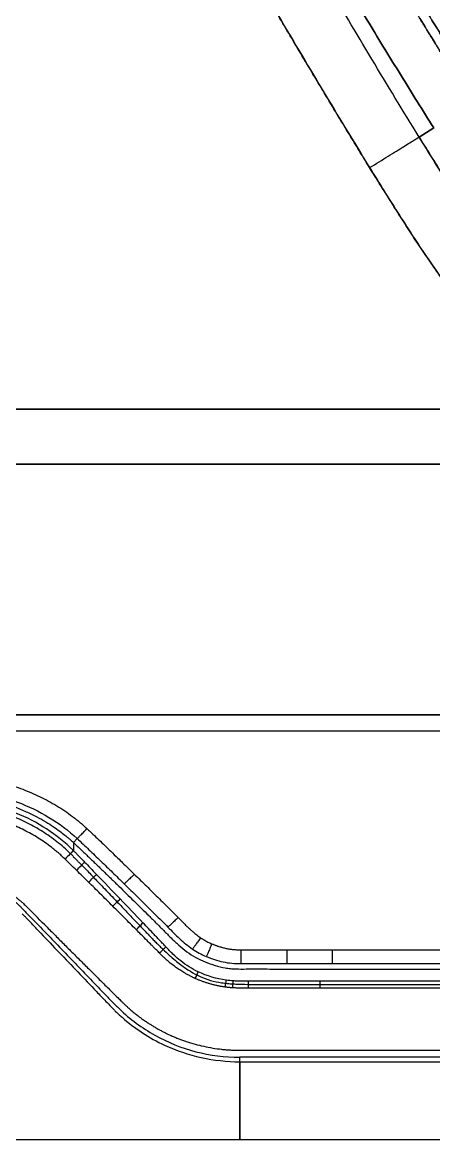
# Model space of a CAD drawing. Extents: x 956 to 1028, y 499 to 635.
# Drawn here: x 987.36 to 994.42, y 512.32 to 531.48 of the extents above; entities that cross this region are included whole.
import ezdxf

# ---------------------------------------------------------------- set-up
doc = ezdxf.new("R2010")
doc.units = 0
doc.header["$MEASUREMENT"] = 0
doc.layers.add('1', color=4, linetype='Continuous')

# ---------------------------------------------------------------- blocks, each defined once
blk = doc.blocks.new('2026 SX')
at = {"layer": '1', "color": 3}
for p, q in [((38.527, 17.441), (38.277, 17.284)), ((38.277, 17.284), (38.527, 17.441)), ((39.379, 12.617), (15.8, 12.617)), ((15.8, 12.617), (39.379, 12.617)), ((39.379, 11.672), (15.8, 11.672)), ((15.8, 11.672), (39.379, 11.672)), ((18.566, 7.375), (43.062, 7.375)), ((43.062, 7.375), (18.566, 7.375)), ((30.198, 7.102), (43.062, 7.102)), ((30.227, 7.102), (43.062, 7.102)), ((32.342, 5.187), (32.405, 5.256)), ((32.342, 5.187), (32.342, 5.05)), ((32.342, 4.947), (32.344, 4.947)), ((36.576, 2.691), (35.351, 2.691)), ((43.062, 2.691), (36.576, 2.691)), ((35.197, 1.626), (61.1, 1.626)), ((61.1, 1.504), (35.197, 1.504)), ((35.197, 1.428), (61.1, 1.428)), ((30.207, 0.092), (35.197, 0.092)), ((30.207, 0.092), (35.197, 0.092)), ((35.197, 0.092), (61.1, 0.092)), ((35.197, 0.092), (61.1, 0.092))]:
    blk.add_line(p, q, dxfattribs=at)
at = {"layer": '1', "color": 3, "flags": 128}
blk.add_lwpolyline([(43.062, 2.81), (39.819, 2.81), (36.576, 2.81)], dxfattribs=at)
at = {"layer": '1', "color": 3}
for points, knots in [([(39.394, 17.847), (39.376, 17.875), (39.338, 17.935), (39.277, 18.032), (39.208, 18.142), (39.132, 18.265), (39.047, 18.4), (38.955, 18.548), (38.817, 18.771), (38.651, 19.039), (38.441, 19.379), (38.23, 19.722), (38.002, 20.094), (37.774, 20.465), (37.571, 20.794), (37.395, 21.08), (37.246, 21.32), (37.102, 21.552), (36.963, 21.775), (36.829, 21.989), (36.7, 22.195), (36.575, 22.393), (36.456, 22.582), (36.341, 22.763), (36.231, 22.936), (36.125, 23.1), (36.025, 23.256), (35.929, 23.405), (35.838, 23.545), (35.778, 23.636), (35.75, 23.68)], [0, 0, 0, 0, 0.014033, 0.030171, 0.048415, 0.068764, 0.091218, 0.115778, 0.142443, 0.202763, 0.249775, 0.312289, 0.374802, 0.437316, 0.499829, 0.542298, 0.583463, 0.623326, 0.661884, 0.699139, 0.735091, 0.76974, 0.803084, 0.835126, 0.865863, 0.895298, 0.923429, 0.950256, 0.97578, 1, 1, 1, 1]), ([(35.75, 23.68), (35.92, 23.418), (36.26, 22.893), (36.773, 22.081), (37.287, 21.255), (37.805, 20.414), (38.327, 19.564), (38.855, 18.707), (39.214, 18.133), (39.394, 17.847)], [0, 0, 0, 0, 0.142855, 0.285712, 0.428568, 0.571425, 0.714283, 0.857141, 1, 1, 1, 1]), ([(39.215, 17.829), (39.197, 17.858), (39.161, 17.915), (39.106, 18.002), (39.052, 18.089), (38.998, 18.175), (38.944, 18.261), (38.891, 18.346), (38.838, 18.431), (38.785, 18.516), (38.732, 18.601), (38.68, 18.686), (38.628, 18.77), (38.576, 18.853), (38.524, 18.937), (38.473, 19.02), (38.422, 19.103), (38.371, 19.185), (38.32, 19.268), (38.27, 19.35), (38.22, 19.431), (38.17, 19.512), (38.12, 19.593), (38.071, 19.674), (38.021, 19.754), (37.972, 19.834), (37.924, 19.913), (37.875, 19.992), (37.827, 20.071), (37.778, 20.15), (37.73, 20.228), (37.683, 20.306), (37.635, 20.383), (37.588, 20.46), (37.541, 20.537), (37.494, 20.613), (37.447, 20.689), (37.4, 20.764), (37.354, 20.839), (37.308, 20.914), (37.262, 20.989), (37.216, 21.063), (37.171, 21.136), (37.126, 21.21), (37.08, 21.282), (37.035, 21.355), (36.991, 21.427), (36.946, 21.499), (36.902, 21.57), (36.858, 21.641), (36.814, 21.712), (36.77, 21.782), (36.726, 21.852), (36.683, 21.921), (36.64, 21.99), (36.597, 22.059), (36.554, 22.127), (36.511, 22.195), (36.469, 22.263), (36.427, 22.33), (36.385, 22.396), (36.343, 22.463), (36.301, 22.529), (36.259, 22.594), (36.218, 22.659), (36.177, 22.724), (36.136, 22.789), (36.095, 22.853), (36.055, 22.916), (36.014, 22.979), (35.974, 23.042), (35.934, 23.105), (35.894, 23.167), (35.855, 23.228), (35.815, 23.29), (35.776, 23.35), (35.75, 23.391), (35.737, 23.411)], [0, 0, 0, 0, 0.015135, 0.030223, 0.045264, 0.060258, 0.075205, 0.090105, 0.104958, 0.119763, 0.134521, 0.149231, 0.163893, 0.178507, 0.193074, 0.207592, 0.222062, 0.236485, 0.250858, 0.265184, 0.279461, 0.293689, 0.307869, 0.322, 0.336083, 0.350117, 0.364101, 0.378037, 0.391924, 0.405762, 0.41955, 0.43329, 0.44698, 0.460621, 0.474213, 0.487755, 0.501248, 0.514691, 0.528085, 0.541429, 0.554724, 0.567969, 0.581164, 0.594309, 0.607405, 0.620451, 0.633447, 0.646393, 0.659289, 0.672136, 0.684932, 0.697678, 0.710375, 0.723021, 0.735617, 0.748163, 0.760659, 0.773104, 0.785499, 0.797845, 0.810139, 0.822384, 0.834578, 0.846722, 0.858815, 0.870858, 0.882851, 0.894793, 0.906685, 0.918526, 0.930317, 0.942057, 0.953747, 0.965386, 0.976975, 0.988513, 1, 1, 1, 1]), ([(35.737, 23.411), (35.749, 23.392), (35.796, 23.319), (35.899, 23.159), (36.07, 22.893), (36.308, 22.519), (36.559, 22.119), (36.803, 21.729), (37.018, 21.384), (37.234, 21.035), (37.473, 20.646), (37.691, 20.293), (37.931, 19.901), (38.127, 19.582), (38.346, 19.225), (38.544, 18.905), (38.729, 18.606), (38.862, 18.394), (38.937, 18.274), (39.014, 18.15), (39.106, 18.004), (39.181, 17.884), (39.215, 17.829)], [0, 0, 0, 0, 0.010855, 0.041292, 0.091304, 0.160879, 0.249995, 0.311925, 0.374237, 0.436926, 0.499991, 0.582125, 0.624993, 0.707198, 0.749995, 0.812499, 0.874998, 0.906246, 0.92379, 0.937496, 0.971096, 1, 1, 1, 1]), ([(38.277, 17.284), (38.003, 17.728), (37.733, 18.174), (37.196, 19.069), (36.93, 19.518), (36.398, 20.415), (36.132, 20.864), (35.597, 21.76), (35.329, 22.207), (35.058, 22.653)], [0, 0, 0, 0, 0.25, 0.25, 0.5, 0.5, 0.75, 0.75, 1, 1, 1, 1]), ([(38.277, 17.284), (38.003, 17.728), (37.733, 18.174), (37.196, 19.069), (36.93, 19.518), (36.398, 20.415), (36.132, 20.864), (35.597, 21.76), (35.329, 22.207), (35.058, 22.653)], [0, 0, 0, 0, 0.25, 0.25, 0.5, 0.5, 0.75, 0.75, 1, 1, 1, 1]), ([(37.428, 16.759), (37.401, 16.802), (37.348, 16.888), (37.267, 17.02), (37.185, 17.155), (37.1, 17.293), (36.977, 17.496), (36.81, 17.772), (36.607, 18.11), (36.399, 18.458), (36.128, 18.913), (35.79, 19.483), (35.455, 20.048), (35.192, 20.49), (34.99, 20.828), (34.79, 21.163), (34.587, 21.502), (34.393, 21.824), (34.266, 22.032), (34.204, 22.134)], [0, 0, 0, 0, 0.02404, 0.048675, 0.073906, 0.099731, 0.126151, 0.187813, 0.254041, 0.314557, 0.381884, 0.507981, 0.631596, 0.696492, 0.753942, 0.820151, 0.88323, 0.94318, 1, 1, 1, 1]), ([(34.204, 22.134), (34.476, 21.688), (34.745, 21.24), (35.28, 20.343), (35.546, 19.894), (36.079, 18.995), (36.346, 18.546), (36.883, 17.65), (37.153, 17.203), (37.428, 16.759)], [0, 0, 0, 0, 0.25, 0.25, 0.5, 0.5, 0.75, 0.75, 1, 1, 1, 1]), ([(38.527, 17.441), (38.339, 17.741), (37.965, 18.34), (37.417, 19.235), (36.876, 20.12), (36.341, 20.99), (35.96, 21.605), (35.759, 21.924), (35.733, 21.965)], [0, 0, 0, 0, 0.195084, 0.389702, 0.583956, 0.777931, 0.971693, 1, 1, 1, 1]), ([(35.733, 21.965), (35.759, 21.924), (35.96, 21.605), (36.341, 20.99), (36.876, 20.12), (37.417, 19.235), (37.965, 18.34), (38.339, 17.741), (38.527, 17.441)], [0, 0, 0, 0, 0.028307, 0.22207, 0.416044, 0.610298, 0.804916, 1, 1, 1, 1]), ([(37.428, 16.759), (37.538, 16.827), (37.646, 16.894), (37.845, 17.017), (37.936, 17.073), (38.09, 17.169), (38.154, 17.208), (38.244, 17.264), (38.271, 17.281), (38.277, 17.284)], [0, 0, 0, 0, 0.25, 0.25, 0.5, 0.5, 0.75, 0.75, 1, 1, 1, 1]), ([(37.428, 16.759), (37.538, 16.827), (37.646, 16.894), (37.845, 17.017), (37.936, 17.073), (38.09, 17.169), (38.154, 17.208), (38.244, 17.264), (38.271, 17.281), (38.277, 17.284)], [0, 0, 0, 0, 0.25, 0.25, 0.5, 0.5, 0.75, 0.75, 1, 1, 1, 1]), ([(38.277, 17.284), (38.309, 17.233), (38.372, 17.131), (38.467, 16.978), (38.562, 16.826), (38.657, 16.675), (38.753, 16.525), (38.903, 16.29), (39.109, 15.973), (39.367, 15.592), (39.624, 15.235), (39.836, 14.96), (40.008, 14.75), (40.113, 14.627), (40.197, 14.532), (40.259, 14.462), (40.322, 14.393), (40.365, 14.347), (40.387, 14.324)], [0, 0, 0, 0, 0.049478, 0.098867, 0.148126, 0.197218, 0.246109, 0.294772, 0.426984, 0.557469, 0.673779, 0.789694, 0.843272, 0.897024, 0.922549, 0.948215, 0.97403, 1, 1, 1, 1]), ([(40.385, 14.322), (40.281, 14.433), (40.18, 14.546), (39.983, 14.777), (39.887, 14.894), (39.607, 15.253), (39.431, 15.5), (39.174, 15.877), (39.09, 16.003), (38.924, 16.257), (38.842, 16.384), (38.679, 16.64), (38.598, 16.769), (38.437, 17.026), (38.357, 17.155), (38.277, 17.284)], [0, 0, 0, 0, 0.125, 0.125, 0.25, 0.25, 0.5, 0.5, 0.625, 0.625, 0.75, 0.75, 0.875, 0.875, 1, 1, 1, 1]), ([(39.656, 13.638), (39.643, 13.653), (39.616, 13.681), (39.576, 13.724), (39.537, 13.768), (39.497, 13.812), (39.458, 13.856), (39.419, 13.9), (39.38, 13.945), (39.304, 14.033), (39.192, 14.166), (39.048, 14.346), (38.905, 14.53), (38.767, 14.716), (38.629, 14.908), (38.446, 15.17), (38.221, 15.506), (38.002, 15.845), (37.826, 16.122), (37.694, 16.331), (37.56, 16.546), (37.472, 16.687), (37.428, 16.759)], [0, 0, 0, 0, 0.015271, 0.030561, 0.04587, 0.0612, 0.07655, 0.091921, 0.107314, 0.122729, 0.182594, 0.243527, 0.303028, 0.364495, 0.424534, 0.487585, 0.613839, 0.740377, 0.802692, 0.869937, 0.934063, 1, 1, 1, 1]), ([(37.428, 16.759), (37.512, 16.623), (37.596, 16.487), (37.766, 16.216), (37.852, 16.08), (38.11, 15.676), (38.285, 15.407), (38.647, 14.879), (38.834, 14.619), (39.13, 14.242), (39.232, 14.118), (39.44, 13.874), (39.547, 13.755), (39.656, 13.638)], [0, 0, 0, 0, 0.125, 0.125, 0.25, 0.25, 0.5, 0.5, 0.75, 0.75, 0.875, 0.875, 1, 1, 1, 1]), ([(30.198, 6.331), (30.211, 6.331), (30.237, 6.331), (30.275, 6.33), (30.314, 6.329), (30.352, 6.328), (30.391, 6.326), (30.429, 6.324), (30.467, 6.321), (30.505, 6.318), (30.543, 6.315), (30.581, 6.311), (30.619, 6.307), (30.657, 6.302), (30.695, 6.297), (30.733, 6.292), (30.77, 6.286), (30.808, 6.28), (30.886, 6.266), (31.005, 6.242), (31.163, 6.202), (31.319, 6.155), (31.472, 6.101), (31.623, 6.04), (31.771, 5.973), (31.916, 5.898), (32.057, 5.817), (32.194, 5.73), (32.3, 5.654), (32.378, 5.594), (32.429, 5.554), (32.479, 5.512), (32.528, 5.469), (32.559, 5.44), (32.575, 5.426)], [0, 0, 0, 0, 0.01487, 0.029712, 0.044526, 0.059316, 0.074081, 0.088825, 0.103548, 0.118252, 0.132939, 0.147611, 0.162268, 0.176914, 0.191548, 0.206174, 0.220792, 0.235405, 0.250013, 0.312494, 0.37501, 0.437508, 0.500007, 0.562591, 0.625004, 0.687706, 0.75, 0.8128, 0.874995, 0.900215, 0.925314, 0.950304, 0.975196, 1, 1, 1, 1]), ([(30.198, 6.094), (30.299, 6.094), (30.399, 6.09), (30.6, 6.072), (30.7, 6.059), (30.997, 6.005), (31.192, 5.952), (31.569, 5.81), (31.751, 5.722), (32.096, 5.514), (32.258, 5.393), (32.405, 5.256)], [0, 0, 0, 0, 0.125, 0.125, 0.25, 0.25, 0.5, 0.5, 0.75, 0.75, 1, 1, 1, 1]), ([(30.198, 5.999), (30.209, 5.999), (30.233, 5.999), (30.272, 5.998), (30.317, 5.997), (30.367, 5.995), (30.423, 5.991), (30.515, 5.985), (30.628, 5.972), (30.787, 5.948), (30.946, 5.915), (31.105, 5.873), (31.228, 5.835), (31.367, 5.786), (31.527, 5.721), (31.708, 5.633), (31.864, 5.546), (31.995, 5.463), (32.103, 5.386), (32.19, 5.319), (32.257, 5.263), (32.306, 5.221), (32.332, 5.197), (32.342, 5.187)], [0, 0, 0, 0, 0.014235, 0.030874, 0.049912, 0.071348, 0.095179, 0.121407, 0.189264, 0.241293, 0.326825, 0.396942, 0.451591, 0.490732, 0.58627, 0.672032, 0.747987, 0.814164, 0.870622, 0.917417, 0.954582, 0.982116, 1, 1, 1, 1]), ([(32.342, 5.05), (32.2, 5.188), (32.045, 5.311), (31.714, 5.527), (31.538, 5.619), (31.171, 5.766), (30.981, 5.823), (30.593, 5.897), (30.395, 5.915), (30.198, 5.915)], [0, 0, 0, 0, 0.25, 0.25, 0.5, 0.5, 0.75, 0.75, 1, 1, 1, 1]), ([(32.342, 4.947), (32.271, 5.019), (32.196, 5.088), (32.041, 5.217), (31.96, 5.277), (31.794, 5.388), (31.709, 5.44), (31.533, 5.534), (31.443, 5.577), (31.259, 5.653), (31.165, 5.686), (30.976, 5.743), (30.88, 5.767), (30.688, 5.805), (30.591, 5.819), (30.396, 5.837), (30.298, 5.842), (30.198, 5.842)], [0, 0, 0, 0, 0.125, 0.125, 0.25, 0.25, 0.375, 0.375, 0.5, 0.5, 0.625, 0.625, 0.75, 0.75, 0.875, 0.875, 1, 1, 1, 1]), ([(32.2, 4.902), (32.192, 4.91), (32.175, 4.926), (32.149, 4.95), (32.124, 4.973), (32.098, 4.996), (32.071, 5.019), (32.045, 5.041), (32.018, 5.063), (31.964, 5.106), (31.881, 5.169), (31.729, 5.272), (31.53, 5.387), (31.32, 5.482), (31.148, 5.546), (31.016, 5.588), (30.883, 5.623), (30.771, 5.647), (30.681, 5.663), (30.613, 5.674), (30.545, 5.682), (30.476, 5.689), (30.407, 5.695), (30.338, 5.699), (30.268, 5.701), (30.221, 5.702), (30.198, 5.702)], [0, 0, 0, 0, 0.015705, 0.031407, 0.04711, 0.062815, 0.078526, 0.094243, 0.10997, 0.125709, 0.188144, 0.250621, 0.375217, 0.499893, 0.562422, 0.624979, 0.687342, 0.749601, 0.780572, 0.811603, 0.84271, 0.873911, 0.905224, 0.936665, 0.968251, 1, 1, 1, 1]), ([(32.405, 5.256), (32.407, 5.256), (32.413, 5.261), (32.432, 5.278), (32.445, 5.291), (32.476, 5.321), (32.493, 5.34), (32.533, 5.38), (32.554, 5.403), (32.575, 5.426)], [0, 0, 0, 0, 0.25, 0.25, 0.5, 0.5, 0.75, 0.75, 1, 1, 1, 1]), ([(32.575, 5.426), (32.594, 5.408), (32.628, 5.376), (32.697, 5.312), (32.78, 5.232), (32.882, 5.135), (32.99, 5.03), (33.092, 4.933), (33.192, 4.836), (33.287, 4.744), (33.354, 4.678), (33.388, 4.645)], [0, 0, 0, 0, 0.0674513, 0.1250001, 0.2499998, 0.3749999, 0.4999999, 0.6502298, 0.75, 0.8708924, 1, 1, 1, 1]), ([(32.342, 5.187), (32.364, 5.167), (32.386, 5.147), (32.43, 5.105), (32.452, 5.085), (32.517, 5.023), (32.56, 4.981), (32.647, 4.898), (32.69, 4.856), (32.777, 4.773), (32.82, 4.731), (32.907, 4.648), (32.95, 4.606), (33.036, 4.523), (33.079, 4.481), (33.208, 4.355), (33.294, 4.27), (33.465, 4.102), (33.551, 4.018), (33.679, 3.892), (33.722, 3.849), (33.807, 3.764), (33.85, 3.722), (33.913, 3.657), (33.934, 3.636), (33.977, 3.594), (33.998, 3.572), (34.04, 3.53), (34.062, 3.51), (34.106, 3.469), (34.128, 3.448), (34.196, 3.389), (34.242, 3.35), (34.339, 3.279), (34.389, 3.247), (34.494, 3.188), (34.548, 3.163), (34.66, 3.117), (34.717, 3.097), (34.832, 3.062), (34.891, 3.048), (34.979, 3.033), (35.009, 3.029), (35.068, 3.023), (35.098, 3.021), (35.189, 3.017), (35.249, 3.018), (35.369, 3.019), (35.429, 3.019), (35.549, 3.019), (35.609, 3.019), (35.73, 3.018), (35.79, 3.018), (35.97, 3.018), (36.09, 3.018), (36.331, 3.018), (36.451, 3.018), (36.811, 3.018), (37.052, 3.018), (37.533, 3.018), (37.774, 3.018), (38.255, 3.018), (38.495, 3.018), (38.975, 3.018), (39.215, 3.018), (39.695, 3.018), (39.935, 3.018), (40.657, 3.018), (41.139, 3.018), (41.861, 3.018), (42.101, 3.018), (42.581, 3.018), (42.821, 3.018), (43.062, 3.018)], [0, 0, 0, 0, 0.007812, 0.007812, 0.015625, 0.015625, 0.03125, 0.03125, 0.046875, 0.046875, 0.0625, 0.0625, 0.078125, 0.078125, 0.09375, 0.09375, 0.125, 0.125, 0.15625, 0.15625, 0.171875, 0.171875, 0.1875, 0.1875, 0.195312, 0.195312, 0.203125, 0.203125, 0.210937, 0.210937, 0.21875, 0.21875, 0.234375, 0.234375, 0.25, 0.25, 0.265625, 0.265625, 0.28125, 0.28125, 0.296875, 0.296875, 0.304687, 0.304687, 0.3125, 0.3125, 0.328125, 0.328125, 0.34375, 0.34375, 0.359375, 0.359375, 0.375, 0.375, 0.40625, 0.40625, 0.4375, 0.4375, 0.5, 0.5, 0.5625, 0.5625, 0.625, 0.625, 0.6875, 0.6875, 0.75, 0.75, 0.875, 0.875, 0.9375, 0.9375, 1, 1, 1, 1]), ([(32.405, 5.256), (32.44, 5.224), (32.474, 5.192), (32.542, 5.128), (32.576, 5.096), (32.677, 4.999), (32.744, 4.934), (32.879, 4.804), (32.946, 4.74), (33.08, 4.61), (33.147, 4.545), (33.214, 4.479)], [0, 0, 0, 0, 0.125, 0.125, 0.25, 0.25, 0.5, 0.5, 0.75, 0.75, 1, 1, 1, 1]), ([(32.342, 5.05), (32.326, 5.033), (32.304, 5.011), (32.256, 4.96), (32.228, 4.931), (32.2, 4.902)], [0, 0, 0, 0, 0.5, 0.5, 1, 1, 1, 1]), ([(32.342, 5.05), (32.349, 5.043), (32.363, 5.029), (32.383, 5.009), (32.404, 4.988), (32.425, 4.966), (32.451, 4.939), (32.487, 4.901), (32.517, 4.871), (32.535, 4.852)], [0, 0, 0, 0, 0.108011, 0.212199, 0.312864, 0.42737, 0.542169, 0.71649, 1, 1, 1, 1]), ([(32.396, 4.711), (32.363, 4.743), (32.308, 4.796), (32.243, 4.86), (32.211, 4.892), (32.2, 4.902)], [0, 0, 0, 0, 0.503403, 0.836736, 1, 1, 1, 1]), ([(32.34, 4.944), (32.35, 4.934), (32.371, 4.914), (32.403, 4.883), (32.435, 4.85), (32.496, 4.79), (32.597, 4.686), (32.717, 4.561), (32.867, 4.405), (33.011, 4.255), (33.172, 4.086), (33.312, 3.94), (33.452, 3.793), (33.566, 3.674), (33.653, 3.583), (33.713, 3.522), (33.77, 3.464), (33.825, 3.409), (33.897, 3.34), (33.983, 3.259), (34.085, 3.17), (34.204, 3.075), (34.344, 2.978), (34.516, 2.886), (34.696, 2.819), (34.854, 2.785), (34.985, 2.769), (35.08, 2.762), (35.182, 2.758), (35.31, 2.755), (35.483, 2.753), (35.67, 2.752), (35.879, 2.753), (36.149, 2.754), (36.479, 2.755), (36.885, 2.755), (37.336, 2.754), (37.855, 2.754), (38.396, 2.754), (38.79, 2.754), (39.038, 2.754), (39.149, 2.755), (39.292, 2.755), (39.521, 2.754), (39.816, 2.754), (40.18, 2.754), (40.492, 2.754), (40.762, 2.754), (40.932, 2.754), (41.074, 2.755), (41.215, 2.755), (41.413, 2.755), (41.742, 2.754), (42.288, 2.754), (43.052, 2.754), (43.875, 2.754), (44.676, 2.754), (45.304, 2.754), (45.833, 2.754), (46.166, 2.755), (46.445, 2.755), (46.778, 2.754), (47.048, 2.754), (47.235, 2.754)], [0, 0, 0, 0, 0.002742, 0.00557, 0.008484, 0.011484, 0.021857, 0.03623, 0.044397, 0.063077, 0.075947, 0.088819, 0.101692, 0.114565, 0.120245, 0.12568, 0.130869, 0.135813, 0.140513, 0.149862, 0.158382, 0.166083, 0.178979, 0.190855, 0.203034, 0.215493, 0.221529, 0.22817, 0.233733, 0.241012, 0.252569, 0.266685, 0.276671, 0.292396, 0.318161, 0.339568, 0.369752, 0.404107, 0.438461, 0.472816, 0.479255, 0.485699, 0.49398, 0.506551, 0.529334, 0.550157, 0.575914, 0.58879, 0.60167, 0.608194, 0.615993, 0.628545, 0.645778, 0.678779, 0.732682, 0.791223, 0.835767, 0.885209, 0.910966, 0.936698, 0.948551, 0.964266, 1, 1, 1, 1]), ([(32.396, 4.711), (32.423, 4.738), (32.45, 4.765), (32.497, 4.814), (32.518, 4.835), (32.535, 4.852)], [0, 0, 0, 0, 0.5, 0.5, 1, 1, 1, 1]), ([(32.535, 4.852), (32.567, 4.819), (32.634, 4.749), (32.702, 4.679), (32.739, 4.641)], [0, 0, 0, 0, 0.465996, 1, 1, 1, 1]), ([(32.604, 4.505), (32.571, 4.539), (32.501, 4.607), (32.432, 4.675), (32.396, 4.711)], [0, 0, 0, 0, 0.486317, 1, 1, 1, 1]), ([(32.604, 4.505), (32.63, 4.531), (32.655, 4.557), (32.701, 4.604), (32.722, 4.625), (32.739, 4.641)], [0, 0, 0, 0, 0.5, 0.5, 1, 1, 1, 1]), ([(33.388, 4.645), (33.366, 4.622), (33.345, 4.6), (33.304, 4.561), (33.286, 4.543), (33.254, 4.513), (33.241, 4.501), (33.222, 4.484), (33.216, 4.479), (33.214, 4.479)], [0, 0, 0, 0, 0.25, 0.25, 0.5, 0.5, 0.75, 0.75, 1, 1, 1, 1]), ([(33.388, 4.645), (33.424, 4.609), (33.487, 4.547), (33.613, 4.424), (33.738, 4.301), (33.864, 4.177), (33.957, 4.086), (34.046, 3.997), (34.108, 3.934), (34.14, 3.901)], [0, 0, 0, 0, 0.142857, 0.25, 0.5, 0.642372, 0.75, 0.869312, 1, 1, 1, 1]), ([(30.207, 4.592), (30.334, 4.592), (30.587, 4.564), (30.949, 4.441), (31.222, 4.276), (31.378, 4.142), (31.446, 4.075), (31.468, 4.052), (31.501, 4.018), (31.523, 3.995), (31.721, 3.79), (31.897, 3.608), (32.249, 3.243), (32.513, 2.97), (32.821, 2.651), (32.953, 2.514), (33.019, 2.446), (33.041, 2.423), (33.086, 2.378), (33.198, 2.266), (33.417, 2.082), (33.63, 1.945), (33.962, 1.759), (34.199, 1.664), (34.69, 1.537), (34.943, 1.504), (35.197, 1.504)], [0, 0, 0, 0, 0.0625, 0.125, 0.1875, 0.21875, 0.226563, 0.234375, 0.234375, 0.25, 0.25, 0.375, 0.375, 0.5, 0.5625, 0.59375, 0.59375, 0.609375, 0.609375, 0.625, 0.6875, 0.75, 0.75, 0.875, 0.875, 1, 1, 1, 1]), ([(33.019, 4.094), (32.947, 4.166), (32.809, 4.303), (32.671, 4.44), (32.604, 4.505)], [0, 0, 0, 0, 0.522363, 1, 1, 1, 1]), ([(33.214, 4.479), (33.276, 4.418), (33.339, 4.356), (33.464, 4.233), (33.527, 4.171), (33.652, 4.048), (33.715, 3.987), (33.839, 3.863), (33.901, 3.801), (33.963, 3.738)], [0, 0, 0, 0, 0.25, 0.25, 0.5, 0.5, 0.75, 0.75, 1, 1, 1, 1]), ([(31.285, 4.301), (31.292, 4.296), (31.306, 4.285), (31.328, 4.27), (31.349, 4.254), (31.37, 4.237), (31.391, 4.221), (31.412, 4.204), (31.437, 4.182), (31.467, 4.157), (31.5, 4.127), (31.532, 4.096), (31.554, 4.074), (31.565, 4.063)], [0, 0, 0, 0, 0.072045, 0.144306, 0.216799, 0.289535, 0.362529, 0.435794, 0.509342, 0.632336, 0.754103, 0.87275, 1, 1, 1, 1]), ([(33.019, 4.094), (33.043, 4.117), (33.066, 4.14), (33.108, 4.183), (33.128, 4.203), (33.144, 4.219)], [0, 0, 0, 0, 0.5, 0.5, 1, 1, 1, 1]), ([(33.42, 3.693), (33.354, 3.76), (33.221, 3.894), (33.087, 4.027), (33.019, 4.094)], [0, 0, 0, 0, 0.497628, 1, 1, 1, 1]), ([(31.784, 3.63), (31.737, 3.679), (31.66, 3.76), (31.574, 3.851), (31.529, 3.898), (31.511, 3.917), (31.498, 3.93), (31.487, 3.941), (31.476, 3.953), (31.469, 3.961), (31.465, 3.965)], [0, 0, 0, 0, 0.44124, 0.727466, 0.812493, 0.860919, 0.895459, 0.929969, 0.965058, 1, 1, 1, 1]), ([(34.14, 3.901), (34.118, 3.879), (34.096, 3.858), (34.055, 3.819), (34.036, 3.801), (34.004, 3.772), (33.991, 3.76), (33.971, 3.743), (33.965, 3.739), (33.963, 3.738)], [0, 0, 0, 0, 0.25, 0.25, 0.5, 0.5, 0.75, 0.75, 1, 1, 1, 1]), ([(34.14, 3.901), (34.155, 3.886), (34.178, 3.863), (34.209, 3.832), (34.241, 3.8), (34.279, 3.762), (34.322, 3.721), (34.36, 3.687), (34.395, 3.656), (34.429, 3.628), (34.462, 3.602), (34.494, 3.577), (34.516, 3.562), (34.526, 3.555)], [0, 0, 0, 0, 0.125001, 0.187826, 0.250003, 0.38472, 0.500003, 0.592397, 0.681106, 0.766171, 0.847637, 0.92556, 1, 1, 1, 1]), ([(31.89, 3.735), (31.945, 3.681), (32.051, 3.574), (32.158, 3.467), (32.21, 3.414)], [0, 0, 0, 0, 0.509951, 1, 1, 1, 1]), ([(33.42, 3.693), (33.442, 3.715), (33.463, 3.736), (33.502, 3.775), (33.521, 3.794), (33.537, 3.81)], [0, 0, 0, 0, 0.5, 0.5, 1, 1, 1, 1]), ([(33.82, 3.292), (33.804, 3.308), (33.772, 3.34), (33.727, 3.386), (33.672, 3.441), (33.598, 3.515), (33.51, 3.604), (33.448, 3.666), (33.42, 3.693)], [0, 0, 0, 0, 0.120137, 0.240226, 0.340226, 0.532896, 0.794751, 1, 1, 1, 1]), ([(33.928, 3.4), (33.926, 3.402), (33.919, 3.41), (33.903, 3.427), (33.872, 3.459), (33.83, 3.503), (33.779, 3.556), (33.714, 3.625), (33.633, 3.709), (33.569, 3.776), (33.537, 3.81)], [0, 0, 0, 0, 0.0175432, 0.0554312, 0.1221859, 0.2539286, 0.3812512, 0.5077146, 0.7571222, 1, 1, 1, 1]), ([(33.963, 3.738), (33.996, 3.705), (34.029, 3.671), (34.096, 3.604), (34.13, 3.571), (34.2, 3.507), (34.236, 3.476), (34.309, 3.417), (34.347, 3.388), (34.386, 3.361)], [0, 0, 0, 0, 0.25, 0.25, 0.5, 0.5, 0.75, 0.75, 1, 1, 1, 1]), ([(34.526, 3.555), (34.508, 3.529), (34.491, 3.504), (34.459, 3.458), (34.444, 3.437), (34.419, 3.402), (34.408, 3.388), (34.392, 3.368), (34.387, 3.362), (34.386, 3.361)], [0, 0, 0, 0, 0.25, 0.25, 0.5, 0.5, 0.75, 0.75, 1, 1, 1, 1]), ([(34.526, 3.555), (34.531, 3.551), (34.542, 3.544), (34.557, 3.534), (34.573, 3.524), (34.588, 3.515), (34.604, 3.506), (34.625, 3.494), (34.652, 3.48), (34.685, 3.465), (34.708, 3.455), (34.719, 3.45)], [0, 0, 0, 0, 0.084804, 0.168987, 0.252575, 0.33559, 0.418059, 0.500007, 0.662422, 0.82903, 1, 1, 1, 1]), ([(34.719, 3.45), (34.707, 3.421), (34.695, 3.393), (34.673, 3.342), (34.663, 3.319), (34.645, 3.279), (34.638, 3.263), (34.627, 3.241), (34.623, 3.234), (34.622, 3.233)], [0, 0, 0, 0, 0.25, 0.25, 0.5, 0.5, 0.75, 0.75, 1, 1, 1, 1]), ([(34.719, 3.45), (34.726, 3.447), (34.739, 3.442), (34.758, 3.434), (34.778, 3.426), (34.798, 3.419), (34.818, 3.412), (34.853, 3.401), (34.901, 3.386), (34.963, 3.371), (35.025, 3.359), (35.089, 3.352), (35.141, 3.349), (35.184, 3.348), (35.205, 3.348), (35.216, 3.348)], [0, 0, 0, 0, 0.0409475, 0.0821717, 0.1236819, 0.1654875, 0.2075975, 0.2500208, 0.3781881, 0.5000169, 0.6250068, 0.7499936, 0.8749919, 0.9339319, 1, 1, 1, 1]), ([(32.21, 3.414), (32.267, 3.358), (32.379, 3.246), (32.545, 3.08), (32.707, 2.92), (32.813, 2.814), (32.865, 2.762)], [0, 0, 0, 0, 0.260786, 0.514381, 0.760785, 1, 1, 1, 1]), ([(33.82, 3.292), (33.839, 3.311), (33.859, 3.331), (33.896, 3.367), (33.913, 3.384), (33.928, 3.4)], [0, 0, 0, 0, 0.5, 0.5, 1, 1, 1, 1]), ([(34.434, 2.856), (34.427, 2.859), (34.414, 2.865), (34.394, 2.874), (34.374, 2.884), (34.354, 2.894), (34.324, 2.909), (34.285, 2.93), (34.229, 2.963), (34.166, 3.003), (34.095, 3.052), (34.023, 3.105), (33.962, 3.157), (33.91, 3.203), (33.866, 3.246), (33.836, 3.276), (33.82, 3.292)], [0, 0, 0, 0, 0.028844, 0.057921, 0.087236, 0.116793, 0.146596, 0.220052, 0.293393, 0.403268, 0.514503, 0.635843, 0.756092, 0.830518, 0.911806, 1, 1, 1, 1]), ([(34.485, 2.97), (34.379, 3.021), (34.278, 3.083), (34.138, 3.192), (34.093, 3.231), (34.03, 3.292), (34.009, 3.314), (33.969, 3.356), (33.949, 3.378), (33.928, 3.4)], [0, 0, 0, 0, 0.5, 0.5, 0.75, 0.75, 0.875, 0.875, 1, 1, 1, 1]), ([(34.386, 3.361), (34.423, 3.336), (34.461, 3.312), (34.54, 3.27), (34.581, 3.25), (34.622, 3.233)], [0, 0, 0, 0, 0.5, 0.5, 1, 1, 1, 1]), ([(35.216, 3.348), (35.216, 3.316), (35.216, 3.286), (35.215, 3.23), (35.215, 3.205), (35.215, 3.163), (35.215, 3.145), (35.215, 3.12), (35.215, 3.113), (35.215, 3.111)], [0, 0, 0, 0, 0.25, 0.25, 0.5, 0.5, 0.75, 0.75, 1, 1, 1, 1]), ([(35.216, 3.348), (35.225, 3.348), (35.245, 3.347), (35.278, 3.348), (35.324, 3.348), (35.37, 3.348), (35.469, 3.349), (35.579, 3.349), (35.71, 3.348), (35.807, 3.348), (35.906, 3.347), (35.972, 3.347), (36.007, 3.347)], [0, 0, 0, 0, 0.033087, 0.074754, 0.125, 0.209094, 0.25, 0.499999, 0.624999, 0.75, 0.867833, 1, 1, 1, 1]), ([(36.007, 3.347), (36.072, 3.348), (36.201, 3.348), (36.461, 3.348), (36.656, 3.348), (36.785, 3.348)], [0, 0, 0, 0, 0.25, 0.5, 1, 1, 1, 1]), ([(36.007, 3.347), (36.007, 3.316), (36.007, 3.286), (36.007, 3.23), (36.007, 3.205), (36.007, 3.162), (36.007, 3.145), (36.007, 3.12), (36.007, 3.112), (36.007, 3.111)], [0, 0, 0, 0, 0.25, 0.25, 0.5, 0.5, 0.75, 0.75, 1, 1, 1, 1]), ([(36.785, 3.348), (36.785, 3.317), (36.785, 3.286), (36.785, 3.231), (36.785, 3.206), (36.785, 3.163), (36.785, 3.145), (36.785, 3.121), (36.785, 3.113), (36.785, 3.111)], [0, 0, 0, 0, 0.25, 0.25, 0.5, 0.5, 0.75, 0.75, 1, 1, 1, 1]), ([(36.785, 3.348), (37.047, 3.348), (37.57, 3.348), (38.355, 3.348), (39.139, 3.348), (40.185, 3.348), (41.232, 3.348), (42.278, 3.348), (42.801, 3.348), (43.062, 3.348)], [0, 0, 0, 0, 0.125, 0.25, 0.375, 0.5, 0.75, 0.875, 1, 1, 1, 1]), ([(34.622, 3.233), (34.669, 3.213), (34.717, 3.195), (34.813, 3.164), (34.862, 3.151), (34.962, 3.13), (35.012, 3.122), (35.113, 3.113), (35.164, 3.111), (35.215, 3.111)], [0, 0, 0, 0, 0.25, 0.25, 0.5, 0.5, 0.75, 0.75, 1, 1, 1, 1]), ([(35.215, 3.111), (35.226, 3.111), (35.259, 3.111), (35.325, 3.111), (35.408, 3.112), (35.508, 3.112), (35.64, 3.112), (35.81, 3.111), (35.941, 3.111), (36.007, 3.111)], [0, 0, 0, 0, 0.042257, 0.125554, 0.249889, 0.357111, 0.502091, 0.751046, 1, 1, 1, 1]), ([(36.007, 3.111), (36.137, 3.111), (36.266, 3.111), (36.526, 3.112), (36.655, 3.111), (36.785, 3.111)], [0, 0, 0, 0, 0.5, 0.5, 1, 1, 1, 1]), ([(36.785, 3.111), (36.935, 3.111), (37.233, 3.111), (37.682, 3.111), (38.13, 3.111), (38.876, 3.111), (39.997, 3.111), (41.492, 3.111), (42.539, 3.111), (43.062, 3.111)], [0, 0, 0, 0, 0.071408, 0.142817, 0.214222, 0.285552, 0.499529, 0.74996, 1, 1, 1, 1]), ([(32.865, 2.762), (32.891, 2.737), (32.947, 2.682), (33.028, 2.602), (33.103, 2.528), (33.159, 2.473), (33.189, 2.443), (33.201, 2.431)], [0, 0, 0, 0, 0.228423, 0.500034, 0.726144, 0.892799, 1, 1, 1, 1]), ([(34.95, 2.708), (34.941, 2.709), (34.923, 2.712), (34.896, 2.716), (34.87, 2.721), (34.844, 2.726), (34.817, 2.731), (34.791, 2.737), (34.765, 2.743), (34.739, 2.749), (34.713, 2.756), (34.678, 2.766), (34.635, 2.779), (34.584, 2.796), (34.534, 2.814), (34.483, 2.834), (34.451, 2.849), (34.434, 2.856)], [0, 0, 0, 0, 0.0499236, 0.0998118, 0.1496749, 0.1995231, 0.2493666, 0.2992157, 0.3490805, 0.3989714, 0.4488984, 0.4988719, 0.599123, 0.6992788, 0.799422, 0.8996349, 1, 1, 1, 1]), ([(35.077, 2.695), (35.068, 2.696), (35.051, 2.697), (35.026, 2.699), (35, 2.702), (34.975, 2.705), (34.958, 2.707), (34.95, 2.708)], [0, 0, 0, 0, 0.19999, 0.399948, 0.59991, 0.799915, 1, 1, 1, 1]), ([(35.351, 2.691), (35.327, 2.691), (35.281, 2.691), (35.222, 2.691), (35.177, 2.691), (35.143, 2.692), (35.11, 2.693), (35.088, 2.695), (35.077, 2.695)], [0, 0, 0, 0, 0.2553662, 0.5106941, 0.6397926, 0.7550401, 0.8776495, 1, 1, 1, 1]), ([(35.351, 2.81), (35.329, 2.81), (35.306, 2.81), (35.262, 2.81), (35.24, 2.81), (35.196, 2.81), (35.173, 2.81), (35.129, 2.811), (35.107, 2.812), (35.085, 2.814)], [0, 0, 0, 0, 0.25, 0.25, 0.5, 0.5, 0.75, 0.75, 1, 1, 1, 1]), ([(32.737, 2.633), (32.792, 2.576), (32.847, 2.519), (32.929, 2.434), (32.956, 2.406), (32.997, 2.363), (33.011, 2.349), (33.038, 2.32), (33.052, 2.306), (33.066, 2.292)], [0, 0, 0, 0, 0.5, 0.5, 0.75, 0.75, 0.875, 0.875, 1, 1, 1, 1]), ([(33.201, 2.431), (33.208, 2.425), (33.222, 2.412), (33.242, 2.393), (33.263, 2.373), (33.284, 2.354), (33.298, 2.342), (33.305, 2.336)], [0, 0, 0, 0, 0.1984796, 0.3976986, 0.597678, 0.7984383, 1, 1, 1, 1]), ([(33.305, 2.336), (33.314, 2.328), (33.331, 2.313), (33.357, 2.291), (33.384, 2.269), (33.411, 2.247), (33.438, 2.226), (33.465, 2.205), (33.492, 2.185), (33.52, 2.165), (33.548, 2.145), (33.576, 2.125), (33.605, 2.106), (33.64, 2.083), (33.683, 2.056), (33.732, 2.026), (33.783, 1.996), (33.834, 1.968), (33.886, 1.941), (33.938, 1.915), (33.973, 1.898), (33.991, 1.89)], [0, 0, 0, 0, 0.041882, 0.083735, 0.125566, 0.167381, 0.209185, 0.250986, 0.292789, 0.334599, 0.376424, 0.41827, 0.460142, 0.502046, 0.573182, 0.644269, 0.715335, 0.786412, 0.857529, 0.928715, 1, 1, 1, 1]), ([(33.066, 2.292), (33.075, 2.283), (33.084, 2.275), (33.103, 2.257), (33.112, 2.249), (33.14, 2.223), (33.158, 2.206), (33.177, 2.19)], [0, 0, 0, 0, 0.25, 0.25, 0.5, 0.5, 1, 1, 1, 1]), ([(33.177, 2.19), (33.287, 2.093), (33.404, 2.005), (33.648, 1.845), (33.776, 1.774), (33.909, 1.713)], [0, 0, 0, 0, 0.5, 0.5, 1, 1, 1, 1]), ([(33.991, 1.89), (34.001, 1.885), (34.022, 1.876), (34.054, 1.862), (34.086, 1.848), (34.118, 1.835), (34.151, 1.822), (34.183, 1.81), (34.216, 1.798), (34.248, 1.786), (34.319, 1.762), (34.43, 1.728), (34.581, 1.691), (34.733, 1.662), (34.856, 1.645), (34.949, 1.636), (35.011, 1.631), (35.073, 1.628), (35.135, 1.626), (35.176, 1.626), (35.197, 1.626)], [0, 0, 0, 0, 0.027941, 0.05587, 0.083792, 0.11171, 0.13963, 0.167554, 0.195488, 0.223435, 0.2514, 0.376356, 0.501393, 0.626021, 0.750707, 0.800586, 0.850432, 0.900267, 0.950115, 1, 1, 1, 1]), ([(33.909, 1.713), (34.11, 1.62), (34.321, 1.548), (34.754, 1.453), (34.975, 1.428), (35.197, 1.428)], [0, 0, 0, 0, 0.5, 0.5, 1, 1, 1, 1]), ([(35.197, 1.428), (35.197, 1.168), (35.197, 0.926), (35.197, 0.479), (35.197, 0.275), (35.197, 0.092)], [0, 0, 0, 0, 0.5, 0.5, 1, 1, 1, 1])]:
    blk.add_open_spline(points, degree=3, knots=knots, dxfattribs=at)
for points in [[(33.144, 4.219), (33.009, 4.36), (32.874, 4.501), (32.739, 4.641)], [(33.537, 3.81), (33.406, 3.946), (33.275, 4.083), (33.144, 4.219)], [(31.89, 3.735), (31.782, 3.844), (31.673, 3.954), (31.565, 4.063)], [(31.784, 3.63), (31.889, 3.521), (31.993, 3.411), (32.097, 3.302)], [(32.097, 3.302), (32.31, 3.079), (32.524, 2.856), (32.737, 2.633)], [(34.434, 2.856), (34.452, 2.896), (34.47, 2.935), (34.485, 2.97)], [(34.966, 2.826), (34.799, 2.849), (34.637, 2.898), (34.485, 2.97)], [(34.95, 2.708), (34.955, 2.749), (34.961, 2.79), (34.966, 2.826)], [(35.085, 2.814), (35.045, 2.816), (35.005, 2.82), (34.966, 2.826)], [(35.077, 2.695), (35.08, 2.736), (35.082, 2.777), (35.085, 2.814)], [(35.351, 2.691), (35.351, 2.733), (35.351, 2.774), (35.351, 2.81)], [(36.576, 2.81), (36.168, 2.81), (35.759, 2.81), (35.351, 2.81)], [(36.576, 2.691), (36.576, 2.732), (36.576, 2.774), (36.576, 2.81)], [(35.197, 0.092), (35.197, 0.284), (35.197, 0.714), (35.197, 1.228), (35.197, 1.504)]]:
    blk.add_open_spline(points, degree=3, dxfattribs=at)

msp = doc.modelspace()

# ---------------------------------------------------------------- block references
at = {"layer": '1'}
msp.add_blockref('2026 SX', (955.896, 512.227), dxfattribs=at)

doc.saveas('drawing.dxf')
